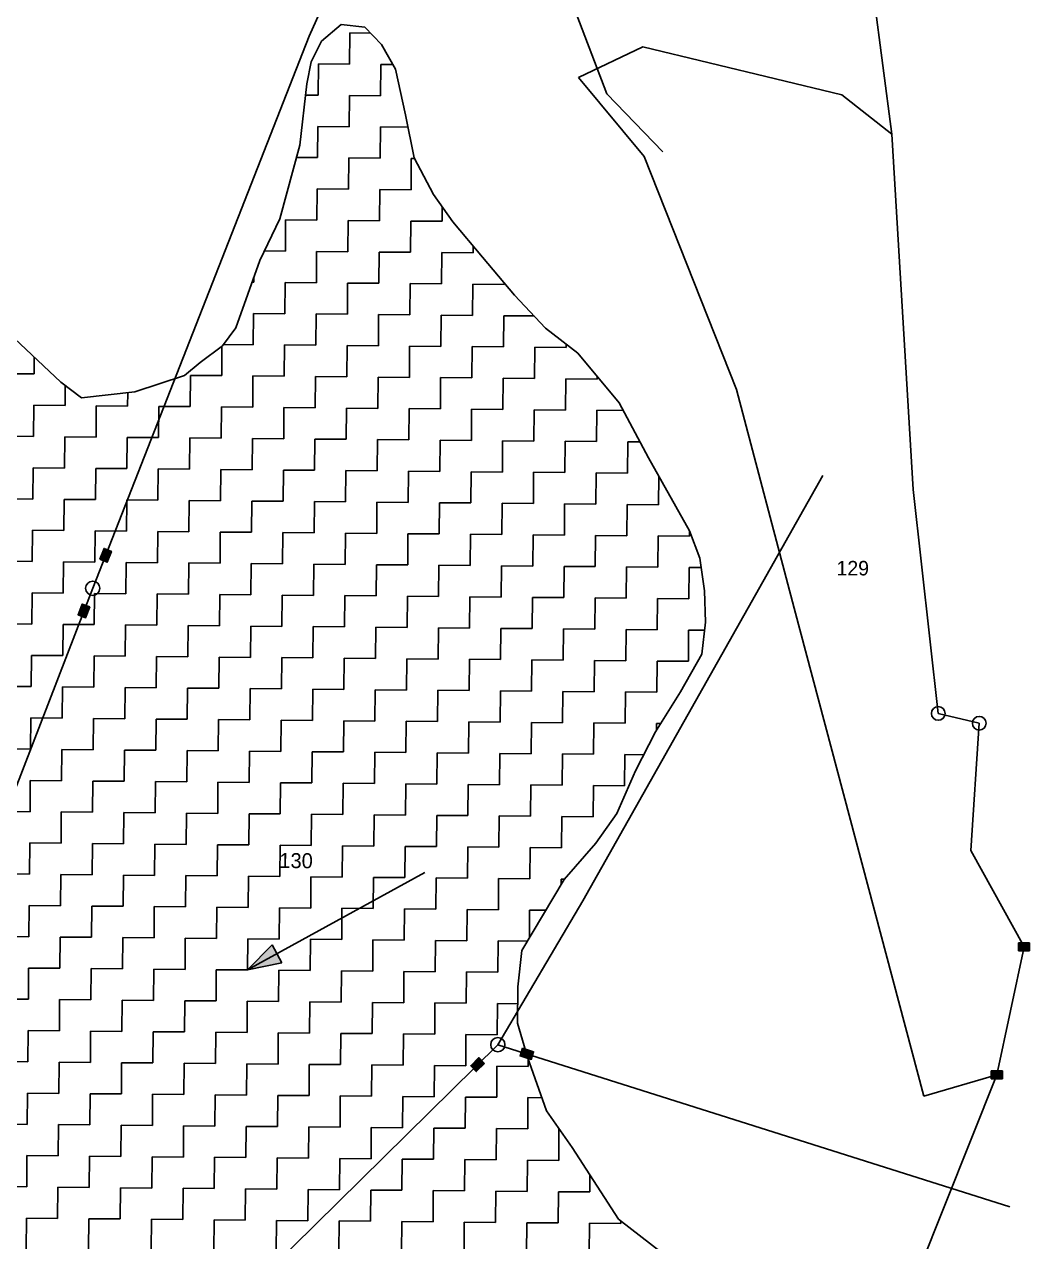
# Model space of a CAD drawing. Header units: metres. Extents: x 286188 to 288650, y 2015524 to 2018848.
# Drawn here: x 288338.2 to 288649.8, y 2017358.1 to 2017735.5 of the extents above; entities that cross this region are included whole.
import ezdxf
from ezdxf.enums import TextEntityAlignment as Align

# ---------------------------------------------------------------- set-up
doc = ezdxf.new("R2010")
doc.units = ezdxf.units.M
doc.header["$MEASUREMENT"] = 0
for name, color, linetype in [('POLY_HATCH', 12, 'Continuous'), ('POLY_PARCEL', 6, 'Continuous'), ('TEXT_PARCEL', 7, 'Continuous'), ('V_BOUND_LINE', 7, 'Continuous')]:
    doc.layers.add(name, color=color, linetype=linetype)
doc.styles.add('TEXT_MAP', font='', dxfattribs={"height": 1.8})
doc.styles.get('TEXT_MAP').set_extended_font_data('Kruti Dev 050')

msp = doc.modelspace()

# ---------------------------------------------------------------- hatches: boundary and pattern name
for points in [[(288365.23, 2017572.1), (288362.91, 2017573.01), (288361.59, 2017569.66), (288363.91, 2017568.75)], [(288354.88, 2017552.43), (288357.2, 2017551.53), (288358.5, 2017554.89), (288356.18, 2017555.78)], [(288649.81, 2017448.26), (288649.81, 2017450.67), (288646.32, 2017450.67), (288646.32, 2017448.26)], [(288495.31, 2017414.55), (288496.06, 2017416.93), (288492.63, 2017418.01), (288491.88, 2017415.64)], [(288476.56, 2017412.59), (288478.31, 2017410.82), (288480.87, 2017413.35), (288479.12, 2017415.12)], [(288641.35, 2017408.6), (288641.35, 2017411.01), (288637.87, 2017411.01), (288637.87, 2017408.6)]]:
    msp.add_hatch(color=256).paths.add_polyline_path(points)
h = msp.add_hatch(color=256)
h.paths.add_polyline_path([(288416.53, 2017447.31), (288415, 2017450.1), (288407.41, 2017442.3)])
h.paths.add_polyline_path([(288407.41, 2017442.3), (288418.07, 2017444.52), (288416.53, 2017447.31)])

# ---------------------------------------------------------------- linework, layer by layer
for p, q in [((288646.32, 2017450.67), (288649.81, 2017450.67)), ((288646.32, 2017448.26), (288646.32, 2017450.67)), ((288649.81, 2017448.26), (288646.32, 2017448.26)), ((288649.81, 2017450.67), (288649.81, 2017448.26)), ((288637.87, 2017411.01), (288641.35, 2017411.01)), ((288637.87, 2017408.6), (288637.87, 2017411.01)), ((288641.35, 2017411.01), (288641.35, 2017408.6)), ((288641.35, 2017408.6), (288637.87, 2017408.6))]:
    msp.add_line(p, q)
for points in [[(288361.59, 2017569.66), (288362.91, 2017573.01), (288365.23, 2017572.1), (288363.91, 2017568.75)], [(288358.5, 2017554.89), (288357.2, 2017551.53), (288354.88, 2017552.43), (288356.18, 2017555.78)], [(288492.63, 2017418.01), (288496.06, 2017416.93), (288495.31, 2017414.55), (288491.88, 2017415.64)], [(288480.87, 2017413.35), (288478.31, 2017410.82), (288476.56, 2017412.59), (288479.12, 2017415.12)]]:
    msp.add_lwpolyline(points, close=True)
for points in [[(288407.41, 2017442.3), (288462.37, 2017472.52)], [(288407.41, 2017442.3), (288415, 2017450.1)], [(288415, 2017450.1), (288418.07, 2017444.52)], [(288407.41, 2017442.3), (288418.07, 2017444.52)]]:
    msp.add_lwpolyline(points)
for centre, radius in [((288359.41, 2017560.67), 2.2), ((288621.5, 2017521.85), 2.13), ((288634.19, 2017518.79), 2.13), ((288484.97, 2017419.14), 2.2)]:
    msp.add_circle(centre, radius)
at = {"layer": 'POLY_HATCH'}
for p, q in [((288430.36, 2017730.3), (288436.46, 2017735.48)), ((288436.46, 2017735.48), (288443.72, 2017734.61)), ((288443.72, 2017734.61), (288448.91, 2017729.32)), ((288427.08, 2017723.88), (288430.36, 2017730.3)), ((288448.91, 2017729.32), (288453.28, 2017721.62)), ((288425.81, 2017717.03), (288427.08, 2017723.88)), ((288453.28, 2017721.62), (288456.38, 2017707.48)), ((288423.62, 2017698.1), (288425.81, 2017717.03)), ((288456.38, 2017707.48), (288459.09, 2017694.15)), ((288417.36, 2017675.17), (288423.62, 2017698.1)), ((288459.09, 2017694.15), (288465.04, 2017682.8)), ((288465.04, 2017682.8), (288471.01, 2017674.28)), ((288411.19, 2017662.32), (288417.36, 2017675.17)), ((288471.01, 2017674.28), (288480.19, 2017663.31)), ((288403.74, 2017641.42), (288411.19, 2017662.32)), ((288480.19, 2017663.31), (288490.17, 2017651.53)), ((288490.17, 2017651.53), (288499.77, 2017641.36)), ((288399.65, 2017635.81), (288403.74, 2017641.42)), ((288499.77, 2017641.36), (288509.78, 2017633.61)), ((288335.14, 2017638.15), (288349.52, 2017624.57)), ((288392.75, 2017630.63), (288399.65, 2017635.81)), ((288509.78, 2017633.61), (288522.55, 2017618.17)), ((288387.87, 2017626.64), (288392.75, 2017630.63)), ((288372.49, 2017621.54), (288387.87, 2017626.64)), ((288349.52, 2017624.57), (288355.93, 2017619.67)), ((288355.93, 2017619.67), (288372.49, 2017621.54)), ((288522.55, 2017618.17), (288531.68, 2017601.15)), ((288531.68, 2017601.15), (288544.39, 2017578.45)), ((288544.39, 2017578.45), (288547.54, 2017569.96)), ((288547.54, 2017569.96), (288549.06, 2017559.86)), ((288549.06, 2017559.86), (288549.38, 2017550.18)), ((288549.38, 2017550.18), (288548.16, 2017540.18)), ((288548.16, 2017540.18), (288541.6, 2017528.54)), ((288541.6, 2017528.54), (288533.82, 2017516.11)), ((288533.82, 2017516.11), (288527.66, 2017504.07)), ((288527.66, 2017504.07), (288521.89, 2017490.82)), ((288521.89, 2017490.82), (288515.35, 2017481.6)), ((288515.35, 2017481.6), (288505.57, 2017470.4)), ((288505.57, 2017470.4), (288492.46, 2017448.34)), ((288492.46, 2017448.34), (288491.15, 2017437.06)), ((288491.15, 2017437.06), (288491.04, 2017425.77)), ((288491.04, 2017425.77), (288494.18, 2017415.26)), ((288494.18, 2017415.26), (288500.08, 2017398.67)), ((288500.08, 2017398.67), (288508.05, 2017387.31)), ((288508.05, 2017387.31), (288522.37, 2017365)), ((288522.37, 2017365), (288560.04, 2017336.03))]:
    msp.add_line(p, q, dxfattribs=at)
at = {"layer": 'POLY_HATCH', "linetype": 'Continuous'}
for p, q in [((288439.04, 2017723.18), (288439.12, 2017732.88)), ((288439.12, 2017732.88), (288445.48, 2017732.82)), ((288429.25, 2017713.58), (288429.34, 2017723.27)), ((288429.34, 2017723.27), (288439.04, 2017723.18)), ((288448.64, 2017713.4), (288448.73, 2017723.1)), ((288448.73, 2017723.1), (288452.47, 2017723.06)), ((288425.41, 2017713.61), (288429.25, 2017713.58)), ((288438.86, 2017703.79), (288438.95, 2017713.49)), ((288438.95, 2017713.49), (288448.64, 2017713.4)), ((288429.08, 2017694.19), (288429.17, 2017703.88)), ((288429.17, 2017703.88), (288438.86, 2017703.79)), ((288448.47, 2017694.01), (288448.56, 2017703.71)), ((288448.56, 2017703.71), (288457.16, 2017703.63)), ((288422.57, 2017694.25), (288429.08, 2017694.19)), ((288438.69, 2017684.4), (288438.77, 2017694.1)), ((288438.77, 2017694.1), (288448.47, 2017694.01)), ((288458.08, 2017684.23), (288458.16, 2017693.92)), ((288458.16, 2017693.92), (288459.21, 2017693.91)), ((288428.9, 2017674.8), (288428.99, 2017684.49)), ((288428.99, 2017684.49), (288438.69, 2017684.4)), ((288448.29, 2017674.62), (288448.38, 2017684.32)), ((288448.38, 2017684.32), (288458.08, 2017684.23)), ((288467.68, 2017674.45), (288467.72, 2017678.97)), ((288419.12, 2017665.19), (288419.21, 2017674.88)), ((288419.21, 2017674.88), (288428.9, 2017674.8)), ((288438.51, 2017665.01), (288438.6, 2017674.71)), ((288438.6, 2017674.71), (288448.29, 2017674.62)), ((288457.9, 2017664.84), (288457.99, 2017674.53)), ((288457.99, 2017674.53), (288467.68, 2017674.45)), ((288412.59, 2017665.25), (288419.12, 2017665.19)), ((288428.73, 2017655.41), (288428.82, 2017665.1)), ((288428.82, 2017665.1), (288438.51, 2017665.01)), ((288448.12, 2017655.23), (288448.21, 2017664.93)), ((288448.21, 2017664.93), (288457.9, 2017664.84)), ((288467.51, 2017655.06), (288467.6, 2017664.75)), ((288467.6, 2017664.75), (288477.29, 2017664.66)), ((288477.29, 2017664.66), (288477.31, 2017666.76)), ((288409.34, 2017655.58), (288409.35, 2017657.17)), ((288408.79, 2017655.59), (288409.34, 2017655.58)), ((288418.95, 2017645.8), (288419.03, 2017655.49)), ((288419.03, 2017655.49), (288428.73, 2017655.41)), ((288438.34, 2017645.62), (288438.42, 2017655.32)), ((288438.42, 2017655.32), (288448.12, 2017655.23)), ((288457.73, 2017645.45), (288457.81, 2017655.14)), ((288457.81, 2017655.14), (288467.51, 2017655.06)), ((288477.12, 2017645.27), (288477.2, 2017654.97)), ((288477.2, 2017654.97), (288486.9, 2017654.88)), ((288486.9, 2017654.88), (288486.9, 2017655.39)), ((288409.16, 2017636.19), (288409.25, 2017645.89)), ((288409.25, 2017645.89), (288418.95, 2017645.8)), ((288428.55, 2017636.02), (288428.64, 2017645.71)), ((288428.64, 2017645.71), (288438.34, 2017645.62)), ((288447.94, 2017635.84), (288448.03, 2017645.54)), ((288448.03, 2017645.54), (288457.73, 2017645.45)), ((288467.33, 2017635.67), (288467.42, 2017645.36)), ((288467.42, 2017645.36), (288477.12, 2017645.27)), ((288486.72, 2017635.49), (288486.81, 2017645.19)), ((288486.81, 2017645.19), (288496.24, 2017645.1)), ((288399.38, 2017626.59), (288399.46, 2017635.67)), ((288399.99, 2017636.28), (288409.16, 2017636.19)), ((288418.77, 2017626.41), (288418.86, 2017636.11)), ((288418.86, 2017636.11), (288428.55, 2017636.02)), ((288438.16, 2017626.24), (288438.25, 2017635.93)), ((288438.25, 2017635.93), (288447.94, 2017635.84)), ((288457.55, 2017626.06), (288457.64, 2017635.75)), ((288457.64, 2017635.75), (288467.33, 2017635.67)), ((288476.94, 2017625.88), (288477.03, 2017635.58)), ((288477.03, 2017635.58), (288486.72, 2017635.49)), ((288496.33, 2017625.71), (288496.42, 2017635.4)), ((288496.42, 2017635.4), (288506.11, 2017635.32)), ((288506.11, 2017635.32), (288506.12, 2017636.44)), ((288341.21, 2017627.11), (288341.26, 2017632.37)), ((288331.52, 2017627.2), (288341.21, 2017627.11)), ((288389.6, 2017616.98), (288389.69, 2017626.67)), ((288389.69, 2017626.67), (288399.38, 2017626.59)), ((288408.99, 2017616.8), (288409.08, 2017626.5)), ((288409.08, 2017626.5), (288418.77, 2017626.41)), ((288428.38, 2017616.63), (288428.47, 2017626.32)), ((288428.47, 2017626.32), (288438.16, 2017626.24)), ((288447.77, 2017616.45), (288447.86, 2017626.15)), ((288447.86, 2017626.15), (288457.55, 2017626.06)), ((288467.16, 2017616.28), (288467.25, 2017625.97)), ((288467.25, 2017625.97), (288476.94, 2017625.88)), ((288486.55, 2017616.1), (288486.64, 2017625.8)), ((288486.64, 2017625.8), (288496.33, 2017625.71)), ((288505.94, 2017615.93), (288506.02, 2017625.62)), ((288506.02, 2017625.62), (288515.72, 2017625.53)), ((288515.72, 2017625.53), (288515.73, 2017626.42)), ((288350.82, 2017617.33), (288350.88, 2017623.53)), ((288370.21, 2017617.15), (288370.25, 2017621.29)), ((288341.04, 2017607.72), (288341.12, 2017617.42)), ((288341.12, 2017617.42), (288350.82, 2017617.33)), ((288360.43, 2017607.55), (288360.51, 2017617.24)), ((288360.51, 2017617.24), (288370.21, 2017617.15)), ((288379.82, 2017607.37), (288379.9, 2017617.07)), ((288379.9, 2017617.07), (288389.6, 2017616.98)), ((288399.21, 2017607.2), (288399.29, 2017616.89)), ((288399.29, 2017616.89), (288408.99, 2017616.8)), ((288418.6, 2017607.02), (288418.68, 2017616.72)), ((288418.68, 2017616.72), (288428.38, 2017616.63)), ((288437.99, 2017606.85), (288438.07, 2017616.54)), ((288438.07, 2017616.54), (288447.77, 2017616.45)), ((288457.38, 2017606.67), (288457.46, 2017616.37)), ((288457.46, 2017616.37), (288467.16, 2017616.28)), ((288476.77, 2017606.5), (288476.85, 2017616.19)), ((288476.85, 2017616.19), (288486.55, 2017616.1)), ((288496.15, 2017606.32), (288496.24, 2017616.02)), ((288496.24, 2017616.02), (288505.94, 2017615.93)), ((288515.54, 2017606.15), (288515.63, 2017615.84)), ((288515.63, 2017615.84), (288523.84, 2017615.77)), ((288331.34, 2017607.81), (288341.04, 2017607.72)), ((288350.64, 2017597.94), (288350.73, 2017607.63)), ((288350.73, 2017607.63), (288360.43, 2017607.55)), ((288370.03, 2017597.76), (288370.12, 2017607.46)), ((288370.12, 2017607.46), (288379.82, 2017607.37)), ((288389.42, 2017597.59), (288389.51, 2017607.28)), ((288389.51, 2017607.28), (288399.21, 2017607.2)), ((288408.81, 2017597.41), (288408.9, 2017607.11)), ((288408.9, 2017607.11), (288418.6, 2017607.02)), ((288428.2, 2017597.24), (288428.29, 2017606.93)), ((288428.29, 2017606.93), (288437.99, 2017606.85)), ((288447.59, 2017597.06), (288447.68, 2017606.76)), ((288447.68, 2017606.76), (288457.38, 2017606.67)), ((288466.98, 2017596.89), (288467.07, 2017606.58)), ((288467.07, 2017606.58), (288476.77, 2017606.5)), ((288486.37, 2017596.71), (288486.46, 2017606.41)), ((288486.46, 2017606.41), (288496.15, 2017606.32)), ((288505.76, 2017596.54), (288505.85, 2017606.23)), ((288505.85, 2017606.23), (288515.54, 2017606.15)), ((288525.15, 2017596.36), (288525.24, 2017606.06)), ((288525.24, 2017606.06), (288529.07, 2017606.02)), ((288340.86, 2017588.33), (288340.95, 2017598.03)), ((288340.95, 2017598.03), (288350.64, 2017597.94)), ((288360.25, 2017588.16), (288360.34, 2017597.85)), ((288360.34, 2017597.85), (288370.03, 2017597.76)), ((288379.64, 2017587.98), (288379.73, 2017597.68)), ((288379.73, 2017597.68), (288389.42, 2017597.59)), ((288399.03, 2017587.81), (288399.12, 2017597.5)), ((288399.12, 2017597.5), (288408.81, 2017597.41)), ((288418.42, 2017587.63), (288418.51, 2017597.33)), ((288418.51, 2017597.33), (288428.2, 2017597.24)), ((288437.81, 2017587.46), (288437.9, 2017597.15)), ((288437.9, 2017597.15), (288447.59, 2017597.06)), ((288457.2, 2017587.28), (288457.29, 2017596.98)), ((288457.29, 2017596.98), (288466.98, 2017596.89)), ((288476.59, 2017587.11), (288476.68, 2017596.8)), ((288476.68, 2017596.8), (288486.37, 2017596.71)), ((288495.98, 2017586.93), (288496.07, 2017596.63)), ((288496.07, 2017596.63), (288505.76, 2017596.54)), ((288515.37, 2017586.76), (288515.46, 2017596.45)), ((288515.46, 2017596.45), (288525.15, 2017596.36)), ((288534.76, 2017586.58), (288534.84, 2017595.51)), ((288331.17, 2017588.42), (288340.86, 2017588.33)), ((288350.47, 2017578.55), (288350.56, 2017588.24)), ((288350.56, 2017588.24), (288360.25, 2017588.16)), ((288369.86, 2017578.37), (288369.95, 2017588.07)), ((288369.95, 2017588.07), (288379.64, 2017587.98)), ((288389.25, 2017578.2), (288389.34, 2017587.89)), ((288389.34, 2017587.89), (288399.03, 2017587.81)), ((288408.64, 2017578.02), (288408.73, 2017587.72)), ((288408.73, 2017587.72), (288418.42, 2017587.63)), ((288428.03, 2017577.85), (288428.12, 2017587.54)), ((288428.12, 2017587.54), (288437.81, 2017587.46)), ((288447.42, 2017577.67), (288447.51, 2017587.37)), ((288447.51, 2017587.37), (288457.2, 2017587.28)), ((288466.81, 2017577.5), (288466.9, 2017587.19)), ((288466.9, 2017587.19), (288476.59, 2017587.11)), ((288486.2, 2017577.32), (288486.28, 2017587.02)), ((288486.28, 2017587.02), (288495.98, 2017586.93)), ((288505.59, 2017577.15), (288505.67, 2017586.84)), ((288505.67, 2017586.84), (288515.37, 2017586.76)), ((288524.98, 2017576.97), (288525.06, 2017586.67)), ((288525.06, 2017586.67), (288534.76, 2017586.58)), ((288340.69, 2017568.94), (288340.77, 2017578.64)), ((288340.77, 2017578.64), (288350.47, 2017578.55)), ((288360.08, 2017568.77), (288360.16, 2017578.46)), ((288360.16, 2017578.46), (288369.86, 2017578.37)), ((288379.47, 2017568.59), (288379.55, 2017578.29)), ((288379.55, 2017578.29), (288389.25, 2017578.2)), ((288398.86, 2017568.42), (288398.94, 2017578.11)), ((288398.94, 2017578.11), (288408.64, 2017578.02)), ((288418.25, 2017568.24), (288418.33, 2017577.94)), ((288418.33, 2017577.94), (288428.03, 2017577.85)), ((288437.64, 2017568.07), (288437.72, 2017577.76)), ((288437.72, 2017577.76), (288447.42, 2017577.67)), ((288457.03, 2017567.89), (288457.11, 2017577.59)), ((288457.11, 2017577.59), (288466.81, 2017577.5)), ((288476.41, 2017567.72), (288476.5, 2017577.41)), ((288476.5, 2017577.41), (288486.2, 2017577.32)), ((288495.8, 2017567.54), (288495.89, 2017577.24)), ((288495.89, 2017577.24), (288505.59, 2017577.15)), ((288515.19, 2017567.37), (288515.28, 2017577.06)), ((288515.28, 2017577.06), (288524.98, 2017576.97)), ((288534.58, 2017567.19), (288534.67, 2017576.89)), ((288534.67, 2017576.89), (288544.37, 2017576.8)), ((288544.37, 2017576.8), (288544.38, 2017578.46)), ((288330.99, 2017569.03), (288340.69, 2017568.94)), ((288350.29, 2017559.16), (288350.38, 2017568.85)), ((288350.38, 2017568.85), (288360.08, 2017568.77)), ((288369.68, 2017558.98), (288369.77, 2017568.68)), ((288369.77, 2017568.68), (288379.47, 2017568.59)), ((288389.07, 2017558.81), (288389.16, 2017568.5)), ((288389.16, 2017568.5), (288398.86, 2017568.42)), ((288408.46, 2017558.63), (288408.55, 2017568.33)), ((288408.55, 2017568.33), (288418.25, 2017568.24)), ((288427.85, 2017558.46), (288427.94, 2017568.15)), ((288427.94, 2017568.15), (288437.64, 2017568.07)), ((288447.24, 2017558.28), (288447.33, 2017567.98)), ((288447.33, 2017567.98), (288457.03, 2017567.89)), ((288466.63, 2017558.11), (288466.72, 2017567.8)), ((288466.72, 2017567.8), (288476.41, 2017567.72)), ((288486.02, 2017557.93), (288486.11, 2017567.63)), ((288486.11, 2017567.63), (288495.8, 2017567.54)), ((288505.41, 2017557.76), (288505.5, 2017567.45)), ((288505.5, 2017567.45), (288515.19, 2017567.37)), ((288524.8, 2017557.58), (288524.89, 2017567.28)), ((288524.89, 2017567.28), (288534.58, 2017567.19)), ((288544.19, 2017557.41), (288544.28, 2017567.1)), ((288544.28, 2017567.1), (288547.97, 2017567.07)), ((288340.51, 2017549.55), (288340.6, 2017559.25)), ((288340.6, 2017559.25), (288350.29, 2017559.16)), ((288359.9, 2017549.38), (288359.99, 2017559.07)), ((288359.99, 2017559.07), (288369.68, 2017558.98)), ((288379.29, 2017549.2), (288379.38, 2017558.9)), ((288379.38, 2017558.9), (288389.07, 2017558.81)), ((288398.68, 2017549.03), (288398.77, 2017558.72)), ((288398.77, 2017558.72), (288408.46, 2017558.63)), ((288418.07, 2017548.85), (288418.16, 2017558.55)), ((288418.16, 2017558.55), (288427.85, 2017558.46)), ((288437.46, 2017548.68), (288437.55, 2017558.37)), ((288437.55, 2017558.37), (288447.24, 2017558.28)), ((288456.85, 2017548.5), (288456.94, 2017558.2)), ((288456.94, 2017558.2), (288466.63, 2017558.11)), ((288476.24, 2017548.33), (288476.33, 2017558.02)), ((288476.33, 2017558.02), (288486.02, 2017557.93)), ((288495.63, 2017548.15), (288495.72, 2017557.85)), ((288495.72, 2017557.85), (288505.41, 2017557.76)), ((288515.02, 2017547.98), (288515.11, 2017557.67)), ((288515.11, 2017557.67), (288524.8, 2017557.58)), ((288534.41, 2017547.8), (288534.5, 2017557.5)), ((288534.5, 2017557.5), (288544.19, 2017557.41)), ((288330.82, 2017549.64), (288340.51, 2017549.55)), ((288350.12, 2017539.77), (288350.21, 2017549.46)), ((288350.21, 2017549.46), (288359.9, 2017549.38)), ((288369.51, 2017539.59), (288369.6, 2017549.29)), ((288369.6, 2017549.29), (288379.29, 2017549.2)), ((288388.9, 2017539.42), (288388.99, 2017549.11)), ((288388.99, 2017549.11), (288398.68, 2017549.03)), ((288408.29, 2017539.24), (288408.38, 2017548.94)), ((288408.38, 2017548.94), (288418.07, 2017548.85)), ((288427.68, 2017539.07), (288427.77, 2017548.76)), ((288427.77, 2017548.76), (288437.46, 2017548.68)), ((288447.07, 2017538.89), (288447.16, 2017548.59)), ((288447.16, 2017548.59), (288456.85, 2017548.5)), ((288466.46, 2017538.72), (288466.54, 2017548.41)), ((288466.54, 2017548.41), (288476.24, 2017548.33)), ((288485.85, 2017538.54), (288485.93, 2017548.24)), ((288485.93, 2017548.24), (288495.63, 2017548.15)), ((288505.24, 2017538.37), (288505.32, 2017548.06)), ((288505.32, 2017548.06), (288515.02, 2017547.98)), ((288524.63, 2017538.19), (288524.71, 2017547.89)), ((288524.71, 2017547.89), (288534.41, 2017547.8)), ((288544.02, 2017538.02), (288544.1, 2017547.71)), ((288544.1, 2017547.71), (288549.07, 2017547.67)), ((288340.34, 2017530.16), (288340.42, 2017539.86)), ((288340.42, 2017539.86), (288350.12, 2017539.77)), ((288359.73, 2017529.99), (288359.81, 2017539.68)), ((288359.81, 2017539.68), (288369.51, 2017539.59)), ((288379.12, 2017529.81), (288379.2, 2017539.51)), ((288379.2, 2017539.51), (288388.9, 2017539.42)), ((288398.51, 2017529.64), (288398.59, 2017539.33)), ((288398.59, 2017539.33), (288408.29, 2017539.24)), ((288417.9, 2017529.46), (288417.98, 2017539.16)), ((288417.98, 2017539.16), (288427.68, 2017539.07)), ((288437.29, 2017529.29), (288437.37, 2017538.98)), ((288437.37, 2017538.98), (288447.07, 2017538.89)), ((288456.67, 2017529.11), (288456.76, 2017538.81)), ((288456.76, 2017538.81), (288466.46, 2017538.72)), ((288476.06, 2017528.94), (288476.15, 2017538.63)), ((288476.15, 2017538.63), (288485.85, 2017538.54)), ((288495.45, 2017528.76), (288495.54, 2017538.46)), ((288495.54, 2017538.46), (288505.24, 2017538.37)), ((288514.84, 2017528.59), (288514.93, 2017538.28)), ((288514.93, 2017538.28), (288524.63, 2017538.19)), ((288534.23, 2017528.41), (288534.32, 2017538.11)), ((288534.32, 2017538.11), (288544.02, 2017538.02)), ((288330.64, 2017530.25), (288340.34, 2017530.16)), ((288349.94, 2017520.38), (288350.03, 2017530.08)), ((288350.03, 2017530.08), (288359.73, 2017529.99)), ((288369.33, 2017520.21), (288369.42, 2017529.9)), ((288369.42, 2017529.9), (288379.12, 2017529.81)), ((288388.72, 2017520.03), (288388.81, 2017529.72)), ((288388.81, 2017529.72), (288398.51, 2017529.64)), ((288408.11, 2017519.85), (288408.2, 2017529.55)), ((288408.2, 2017529.55), (288417.9, 2017529.46)), ((288427.5, 2017519.68), (288427.59, 2017529.37)), ((288427.59, 2017529.37), (288437.29, 2017529.29)), ((288446.89, 2017519.5), (288446.98, 2017529.2)), ((288446.98, 2017529.2), (288456.67, 2017529.11)), ((288466.28, 2017519.33), (288466.37, 2017529.02)), ((288466.37, 2017529.02), (288476.06, 2017528.94)), ((288485.67, 2017519.15), (288485.76, 2017528.85)), ((288485.76, 2017528.85), (288495.45, 2017528.76)), ((288505.06, 2017518.98), (288505.15, 2017528.67)), ((288505.15, 2017528.67), (288514.84, 2017528.59)), ((288524.45, 2017518.8), (288524.54, 2017528.5)), ((288524.54, 2017528.5), (288534.23, 2017528.41)), ((288340.16, 2017510.77), (288340.25, 2017520.47)), ((288340.25, 2017520.47), (288349.94, 2017520.38)), ((288359.55, 2017510.6), (288359.64, 2017520.29)), ((288359.64, 2017520.29), (288369.33, 2017520.21)), ((288378.94, 2017510.42), (288379.03, 2017520.12)), ((288379.03, 2017520.12), (288388.72, 2017520.03)), ((288398.33, 2017510.25), (288398.42, 2017519.94)), ((288398.42, 2017519.94), (288408.11, 2017519.85)), ((288417.72, 2017510.07), (288417.81, 2017519.77)), ((288417.81, 2017519.77), (288427.5, 2017519.68)), ((288437.11, 2017509.9), (288437.2, 2017519.59)), ((288437.2, 2017519.59), (288446.89, 2017519.5)), ((288456.5, 2017509.72), (288456.59, 2017519.42)), ((288456.59, 2017519.42), (288466.28, 2017519.33)), ((288475.89, 2017509.55), (288475.98, 2017519.24)), ((288475.98, 2017519.24), (288485.67, 2017519.15)), ((288495.28, 2017509.37), (288495.37, 2017519.07)), ((288495.37, 2017519.07), (288505.06, 2017518.98)), ((288514.67, 2017509.2), (288514.76, 2017518.89)), ((288514.76, 2017518.89), (288524.45, 2017518.8)), ((288534.13, 2017516.6), (288534.15, 2017518.72)), ((288534.15, 2017518.72), (288535.44, 2017518.7)), ((288330.47, 2017510.86), (288340.16, 2017510.77)), ((288349.77, 2017500.99), (288349.86, 2017510.69)), ((288349.86, 2017510.69), (288359.55, 2017510.6)), ((288369.16, 2017500.82), (288369.25, 2017510.51)), ((288369.25, 2017510.51), (288378.94, 2017510.42)), ((288388.55, 2017500.64), (288388.64, 2017510.34)), ((288388.64, 2017510.34), (288398.33, 2017510.25)), ((288407.94, 2017500.47), (288408.03, 2017510.16)), ((288408.03, 2017510.16), (288417.72, 2017510.07)), ((288427.33, 2017500.29), (288427.42, 2017509.98)), ((288427.42, 2017509.98), (288437.11, 2017509.9)), ((288446.72, 2017500.11), (288446.8, 2017509.81)), ((288446.8, 2017509.81), (288456.5, 2017509.72)), ((288466.11, 2017499.94), (288466.19, 2017509.63)), ((288466.19, 2017509.63), (288475.89, 2017509.55)), ((288485.5, 2017499.76), (288485.58, 2017509.46)), ((288485.58, 2017509.46), (288495.28, 2017509.37)), ((288504.89, 2017499.59), (288504.97, 2017509.28)), ((288504.97, 2017509.28), (288514.67, 2017509.2)), ((288524.28, 2017499.41), (288524.36, 2017509.11)), ((288524.36, 2017509.11), (288530.21, 2017509.06)), ((288339.99, 2017491.38), (288340.07, 2017501.08)), ((288340.07, 2017501.08), (288349.77, 2017500.99)), ((288359.38, 2017491.21), (288359.46, 2017500.9)), ((288359.46, 2017500.9), (288369.16, 2017500.82)), ((288378.77, 2017491.03), (288378.85, 2017500.73)), ((288378.85, 2017500.73), (288388.55, 2017500.64)), ((288398.16, 2017490.86), (288398.24, 2017500.55)), ((288398.24, 2017500.55), (288407.94, 2017500.47)), ((288417.55, 2017490.68), (288417.63, 2017500.38)), ((288417.63, 2017500.38), (288427.33, 2017500.29)), ((288436.93, 2017490.51), (288437.02, 2017500.2)), ((288437.02, 2017500.2), (288446.72, 2017500.11)), ((288456.32, 2017490.33), (288456.41, 2017500.03)), ((288456.41, 2017500.03), (288466.11, 2017499.94)), ((288475.71, 2017490.16), (288475.8, 2017499.85)), ((288475.8, 2017499.85), (288485.5, 2017499.76)), ((288495.1, 2017489.98), (288495.19, 2017499.68)), ((288495.19, 2017499.68), (288504.89, 2017499.59)), ((288514.49, 2017489.81), (288514.58, 2017499.5)), ((288514.58, 2017499.5), (288524.28, 2017499.41)), ((288330.29, 2017491.47), (288339.99, 2017491.38)), ((288349.59, 2017481.6), (288349.68, 2017491.3)), ((288349.68, 2017491.3), (288359.38, 2017491.21)), ((288368.98, 2017481.43), (288369.07, 2017491.12)), ((288369.07, 2017491.12), (288378.77, 2017491.03)), ((288388.37, 2017481.25), (288388.46, 2017490.95)), ((288388.46, 2017490.95), (288398.16, 2017490.86)), ((288407.76, 2017481.08), (288407.85, 2017490.77)), ((288407.85, 2017490.77), (288417.55, 2017490.68)), ((288427.15, 2017480.9), (288427.24, 2017490.6)), ((288427.24, 2017490.6), (288436.93, 2017490.51)), ((288446.54, 2017480.73), (288446.63, 2017490.42)), ((288446.63, 2017490.42), (288456.32, 2017490.33)), ((288465.93, 2017480.55), (288466.02, 2017490.24)), ((288466.02, 2017490.24), (288475.71, 2017490.16)), ((288485.32, 2017480.37), (288485.41, 2017490.07)), ((288485.41, 2017490.07), (288495.1, 2017489.98)), ((288504.71, 2017480.2), (288504.8, 2017489.89)), ((288504.8, 2017489.89), (288514.49, 2017489.81)), ((288339.81, 2017471.99), (288339.9, 2017481.69)), ((288339.9, 2017481.69), (288349.59, 2017481.6)), ((288359.2, 2017471.82), (288359.29, 2017481.51)), ((288359.29, 2017481.51), (288368.98, 2017481.43)), ((288378.59, 2017471.64), (288378.68, 2017481.34)), ((288378.68, 2017481.34), (288388.37, 2017481.25)), ((288397.98, 2017471.47), (288398.07, 2017481.16)), ((288398.07, 2017481.16), (288407.76, 2017481.08)), ((288417.37, 2017471.29), (288417.46, 2017480.99)), ((288417.46, 2017480.99), (288427.15, 2017480.9)), ((288436.76, 2017471.12), (288436.85, 2017480.81)), ((288436.85, 2017480.81), (288446.54, 2017480.73)), ((288456.15, 2017470.94), (288456.24, 2017480.64)), ((288456.24, 2017480.64), (288465.93, 2017480.55)), ((288475.54, 2017470.77), (288475.63, 2017480.46)), ((288475.63, 2017480.46), (288485.32, 2017480.37)), ((288494.93, 2017470.59), (288495.02, 2017480.29)), ((288495.02, 2017480.29), (288504.71, 2017480.2)), ((288330.12, 2017472.08), (288339.81, 2017471.99)), ((288349.42, 2017462.21), (288349.51, 2017471.91)), ((288349.51, 2017471.91), (288359.2, 2017471.82)), ((288368.81, 2017462.04), (288368.9, 2017471.73)), ((288368.9, 2017471.73), (288378.59, 2017471.64)), ((288388.2, 2017461.86), (288388.29, 2017471.56)), ((288388.29, 2017471.56), (288397.98, 2017471.47)), ((288407.59, 2017461.69), (288407.68, 2017471.38)), ((288407.68, 2017471.38), (288417.37, 2017471.29)), ((288426.98, 2017461.51), (288427.06, 2017471.21)), ((288427.06, 2017471.21), (288436.76, 2017471.12)), ((288446.37, 2017461.34), (288446.45, 2017471.03)), ((288446.45, 2017471.03), (288456.15, 2017470.94)), ((288465.76, 2017461.16), (288465.84, 2017470.86)), ((288465.84, 2017470.86), (288475.54, 2017470.77)), ((288485.15, 2017460.99), (288485.23, 2017470.68)), ((288485.23, 2017470.68), (288494.93, 2017470.59)), ((288504.61, 2017468.78), (288504.62, 2017470.5)), ((288504.62, 2017470.5), (288505.65, 2017470.5)), ((288339.64, 2017452.6), (288339.72, 2017462.3)), ((288339.72, 2017462.3), (288349.42, 2017462.21)), ((288359.03, 2017452.43), (288359.11, 2017462.12)), ((288359.11, 2017462.12), (288368.81, 2017462.04)), ((288378.42, 2017452.25), (288378.5, 2017461.95)), ((288378.5, 2017461.95), (288388.2, 2017461.86)), ((288397.81, 2017452.08), (288397.89, 2017461.77)), ((288397.89, 2017461.77), (288407.59, 2017461.69)), ((288417.19, 2017451.9), (288417.28, 2017461.6)), ((288417.28, 2017461.6), (288426.98, 2017461.51)), ((288436.58, 2017451.73), (288436.67, 2017461.42)), ((288436.67, 2017461.42), (288446.37, 2017461.34)), ((288455.97, 2017451.55), (288456.06, 2017461.25)), ((288456.06, 2017461.25), (288465.76, 2017461.16)), ((288475.36, 2017451.38), (288475.45, 2017461.07)), ((288475.45, 2017461.07), (288485.15, 2017460.99)), ((288494.76, 2017452.22), (288494.84, 2017460.9)), ((288494.84, 2017460.9), (288499.9, 2017460.85)), ((288329.94, 2017452.69), (288339.64, 2017452.6)), ((288349.24, 2017442.82), (288349.33, 2017452.52)), ((288349.33, 2017452.52), (288359.03, 2017452.43)), ((288368.63, 2017442.65), (288368.72, 2017452.34)), ((288368.72, 2017452.34), (288378.42, 2017452.25)), ((288388.02, 2017442.47), (288388.11, 2017452.17)), ((288388.11, 2017452.17), (288397.81, 2017452.08)), ((288407.41, 2017442.3), (288407.5, 2017451.99)), ((288407.5, 2017451.99), (288417.19, 2017451.9)), ((288426.8, 2017442.12), (288426.89, 2017451.82)), ((288426.89, 2017451.82), (288436.58, 2017451.73)), ((288446.19, 2017441.95), (288446.28, 2017451.64)), ((288446.28, 2017451.64), (288455.97, 2017451.55)), ((288465.58, 2017441.77), (288465.67, 2017451.47)), ((288465.67, 2017451.47), (288475.36, 2017451.38)), ((288484.97, 2017441.6), (288485.06, 2017451.29)), ((288485.06, 2017451.29), (288494.16, 2017451.21)), ((288339.46, 2017433.21), (288339.55, 2017442.91)), ((288339.55, 2017442.91), (288349.24, 2017442.82)), ((288358.85, 2017433.04), (288358.94, 2017442.73)), ((288358.94, 2017442.73), (288368.63, 2017442.65)), ((288378.24, 2017432.86), (288378.33, 2017442.56)), ((288378.33, 2017442.56), (288388.02, 2017442.47)), ((288397.63, 2017432.69), (288397.72, 2017442.38)), ((288397.72, 2017442.38), (288407.41, 2017442.3)), ((288417.02, 2017432.51), (288417.11, 2017442.21)), ((288417.11, 2017442.21), (288426.8, 2017442.12)), ((288436.41, 2017432.34), (288436.5, 2017442.03)), ((288436.5, 2017442.03), (288446.19, 2017441.95)), ((288455.8, 2017432.16), (288455.89, 2017441.86)), ((288455.89, 2017441.86), (288465.58, 2017441.77)), ((288475.19, 2017431.99), (288475.28, 2017441.68)), ((288475.28, 2017441.68), (288484.97, 2017441.6)), ((288329.77, 2017433.3), (288339.46, 2017433.21)), ((288349.07, 2017423.43), (288349.16, 2017433.13)), ((288349.16, 2017433.13), (288358.85, 2017433.04)), ((288368.46, 2017423.26), (288368.55, 2017432.95)), ((288368.55, 2017432.95), (288378.24, 2017432.86)), ((288387.85, 2017423.08), (288387.94, 2017432.78)), ((288387.94, 2017432.78), (288397.63, 2017432.69)), ((288407.24, 2017422.91), (288407.32, 2017432.6)), ((288407.32, 2017432.6), (288417.02, 2017432.51)), ((288426.63, 2017422.73), (288426.71, 2017432.43)), ((288426.71, 2017432.43), (288436.41, 2017432.34)), ((288446.02, 2017422.56), (288446.1, 2017432.25)), ((288446.1, 2017432.25), (288455.8, 2017432.16)), ((288465.41, 2017422.38), (288465.49, 2017432.08)), ((288465.49, 2017432.08), (288475.19, 2017431.99)), ((288484.8, 2017422.21), (288484.88, 2017431.9)), ((288484.88, 2017431.9), (288491.1, 2017431.84)), ((288339.29, 2017413.82), (288339.37, 2017423.52)), ((288339.37, 2017423.52), (288349.07, 2017423.43)), ((288358.68, 2017413.65), (288358.76, 2017423.34)), ((288358.76, 2017423.34), (288368.46, 2017423.26)), ((288378.07, 2017413.47), (288378.15, 2017423.17)), ((288378.15, 2017423.17), (288387.85, 2017423.08)), ((288397.45, 2017413.3), (288397.54, 2017422.99)), ((288397.54, 2017422.99), (288407.24, 2017422.91)), ((288416.84, 2017413.12), (288416.93, 2017422.82)), ((288416.93, 2017422.82), (288426.63, 2017422.73)), ((288436.23, 2017412.95), (288436.32, 2017422.64)), ((288436.32, 2017422.64), (288446.02, 2017422.56)), ((288455.62, 2017412.77), (288455.71, 2017422.47)), ((288455.71, 2017422.47), (288465.41, 2017422.38)), ((288475.01, 2017412.6), (288475.1, 2017422.29)), ((288475.1, 2017422.29), (288484.8, 2017422.21)), ((288494.4, 2017412.42), (288494.42, 2017414.57)), ((288329.59, 2017413.91), (288339.29, 2017413.82)), ((288348.89, 2017404.04), (288348.98, 2017413.74)), ((288348.98, 2017413.74), (288358.68, 2017413.65)), ((288368.28, 2017403.87), (288368.37, 2017413.56)), ((288368.37, 2017413.56), (288378.07, 2017413.47)), ((288387.67, 2017403.69), (288387.76, 2017413.39)), ((288387.76, 2017413.39), (288397.45, 2017413.3)), ((288407.06, 2017403.52), (288407.15, 2017413.21)), ((288407.15, 2017413.21), (288416.84, 2017413.12)), ((288426.45, 2017403.34), (288426.54, 2017413.04)), ((288426.54, 2017413.04), (288436.23, 2017412.95)), ((288445.84, 2017403.17), (288445.93, 2017412.86)), ((288445.93, 2017412.86), (288455.62, 2017412.77)), ((288465.23, 2017402.99), (288465.32, 2017412.69)), ((288465.32, 2017412.69), (288475.01, 2017412.6)), ((288484.62, 2017402.82), (288484.71, 2017412.51)), ((288484.71, 2017412.51), (288494.4, 2017412.42)), ((288339.11, 2017394.43), (288339.2, 2017404.13)), ((288339.2, 2017404.13), (288348.89, 2017404.04)), ((288358.5, 2017394.26), (288358.59, 2017403.95)), ((288358.59, 2017403.95), (288368.28, 2017403.87)), ((288377.89, 2017394.08), (288377.98, 2017403.78)), ((288377.98, 2017403.78), (288387.67, 2017403.69)), ((288397.28, 2017393.91), (288397.37, 2017403.6)), ((288397.37, 2017403.6), (288407.06, 2017403.52)), ((288416.67, 2017393.73), (288416.76, 2017403.43)), ((288416.76, 2017403.43), (288426.45, 2017403.34)), ((288436.06, 2017393.56), (288436.15, 2017403.25)), ((288436.15, 2017403.25), (288445.84, 2017403.17)), ((288455.45, 2017393.38), (288455.54, 2017403.08)), ((288455.54, 2017403.08), (288465.23, 2017402.99)), ((288474.84, 2017393.21), (288474.93, 2017402.9)), ((288474.93, 2017402.9), (288484.62, 2017402.82)), ((288494.23, 2017393.03), (288494.32, 2017402.73)), ((288494.32, 2017402.73), (288498.65, 2017402.69)), ((288329.42, 2017394.52), (288339.11, 2017394.43)), ((288348.72, 2017384.65), (288348.81, 2017394.35)), ((288348.81, 2017394.35), (288358.5, 2017394.26)), ((288368.11, 2017384.48), (288368.2, 2017394.17)), ((288368.2, 2017394.17), (288377.89, 2017394.08)), ((288387.5, 2017384.3), (288387.58, 2017394)), ((288387.58, 2017394), (288397.28, 2017393.91)), ((288406.89, 2017384.13), (288406.97, 2017393.82)), ((288406.97, 2017393.82), (288416.67, 2017393.73)), ((288426.28, 2017383.95), (288426.36, 2017393.65)), ((288426.36, 2017393.65), (288436.06, 2017393.56)), ((288445.67, 2017383.78), (288445.75, 2017393.47)), ((288445.75, 2017393.47), (288455.45, 2017393.38)), ((288465.06, 2017383.6), (288465.14, 2017393.3)), ((288465.14, 2017393.3), (288474.84, 2017393.21)), ((288484.45, 2017383.43), (288484.53, 2017393.12)), ((288484.53, 2017393.12), (288494.23, 2017393.03)), ((288503.84, 2017383.25), (288503.92, 2017392.95)), ((288503.92, 2017392.95), (288504.09, 2017392.94)), ((288338.94, 2017375.05), (288339.02, 2017384.74)), ((288339.02, 2017384.74), (288348.72, 2017384.65)), ((288358.33, 2017374.87), (288358.41, 2017384.56)), ((288358.41, 2017384.56), (288368.11, 2017384.48)), ((288377.71, 2017374.69), (288377.8, 2017384.39)), ((288377.8, 2017384.39), (288387.5, 2017384.3)), ((288397.1, 2017374.52), (288397.19, 2017384.21)), ((288397.19, 2017384.21), (288406.89, 2017384.13)), ((288416.49, 2017374.34), (288416.58, 2017384.04)), ((288416.58, 2017384.04), (288426.28, 2017383.95)), ((288435.88, 2017374.17), (288435.97, 2017383.86)), ((288435.97, 2017383.86), (288445.67, 2017383.78)), ((288455.27, 2017373.99), (288455.36, 2017383.69)), ((288455.36, 2017383.69), (288465.06, 2017383.6)), ((288474.66, 2017373.82), (288474.75, 2017383.51)), ((288474.75, 2017383.51), (288484.45, 2017383.43)), ((288494.05, 2017373.64), (288494.14, 2017383.34)), ((288494.14, 2017383.34), (288503.84, 2017383.25)), ((288513.44, 2017373.47), (288513.49, 2017378.83)), ((288329.24, 2017375.13), (288338.94, 2017375.05)), ((288348.54, 2017365.26), (288348.63, 2017374.96)), ((288348.63, 2017374.96), (288358.33, 2017374.87)), ((288367.93, 2017365.09), (288368.02, 2017374.78)), ((288368.02, 2017374.78), (288377.71, 2017374.69)), ((288387.32, 2017364.91), (288387.41, 2017374.61)), ((288387.41, 2017374.61), (288397.1, 2017374.52)), ((288406.71, 2017364.74), (288406.8, 2017374.43)), ((288406.8, 2017374.43), (288416.49, 2017374.34)), ((288426.1, 2017364.56), (288426.19, 2017374.26)), ((288426.19, 2017374.26), (288435.88, 2017374.17)), ((288445.49, 2017364.39), (288445.58, 2017374.08)), ((288445.58, 2017374.08), (288455.27, 2017373.99)), ((288464.88, 2017364.21), (288464.97, 2017373.91)), ((288464.97, 2017373.91), (288474.66, 2017373.82)), ((288484.27, 2017364.04), (288484.36, 2017373.73)), ((288484.36, 2017373.73), (288494.05, 2017373.64)), ((288503.66, 2017363.86), (288503.75, 2017373.56)), ((288503.75, 2017373.56), (288513.44, 2017373.47)), ((288338.76, 2017355.66), (288338.85, 2017365.35)), ((288338.85, 2017365.35), (288348.54, 2017365.26)), ((288358.15, 2017355.48), (288358.24, 2017365.18)), ((288358.24, 2017365.18), (288367.93, 2017365.09)), ((288377.54, 2017355.31), (288377.63, 2017365)), ((288377.63, 2017365), (288387.32, 2017364.91)), ((288396.93, 2017355.13), (288397.02, 2017364.82)), ((288397.02, 2017364.82), (288406.71, 2017364.74)), ((288416.32, 2017354.95), (288416.41, 2017364.65)), ((288416.41, 2017364.65), (288426.1, 2017364.56)), ((288435.71, 2017354.78), (288435.8, 2017364.47)), ((288435.8, 2017364.47), (288445.49, 2017364.39)), ((288455.1, 2017354.6), (288455.19, 2017364.3)), ((288455.19, 2017364.3), (288464.88, 2017364.21)), ((288474.49, 2017354.43), (288474.58, 2017364.12)), ((288474.58, 2017364.12), (288484.27, 2017364.04)), ((288493.88, 2017354.25), (288493.97, 2017363.95)), ((288493.97, 2017363.95), (288503.66, 2017363.86)), ((288513.27, 2017354.08), (288513.36, 2017363.77)), ((288513.36, 2017363.77), (288523.05, 2017363.69)), ((288523.05, 2017363.69), (288523.06, 2017364.47))]:
    msp.add_line(p, q, dxfattribs=at)
at = {"layer": 'POLY_PARCEL'}
for p, q in [((288426.54, 2017731.83), (288441.38, 2017765.41)), ((288501.9, 2017758.4), (288518.73, 2017713.99)), ((288359.41, 2017560.67), (288426.54, 2017731.83)), ((288509.98, 2017719.07), (288529.94, 2017728.59)), ((288529.94, 2017728.59), (288591.6, 2017713.71)), ((288509.98, 2017719.07), (288530.28, 2017694.52)), ((288518.73, 2017713.99), (288536.09, 2017696)), ((288591.6, 2017713.71), (288607.14, 2017701.44)), ((288530.28, 2017694.52), (288558.91, 2017622.27)), ((288576.79, 2017554.52), (288558.91, 2017622.27)), ((288585.71, 2017595.6), (288511.32, 2017463.79)), ((288296.33, 2017397.77), (288359.41, 2017560.67)), ((288617.06, 2017403.15), (288576.79, 2017554.52)), ((288511.32, 2017463.79), (288484.97, 2017419.14)), ((288339.84, 2017276.05), (288484.97, 2017419.14)), ((288484.97, 2017419.14), (288643.7, 2017368.82)), ((288617.06, 2017403.15), (288639.61, 2017409.81))]:
    msp.add_line(p, q, dxfattribs=at)
at = {"layer": 'V_BOUND_LINE'}
for p, q in [((288600.08, 2017754.93), (288607.14, 2017701.44)), ((288607.14, 2017701.44), (288613.73, 2017591.32)), ((288613.73, 2017591.32), (288621.5, 2017521.85)), ((288621.5, 2017521.85), (288634.19, 2017518.79)), ((288634.19, 2017518.79), (288631.61, 2017479.31)), ((288631.61, 2017479.31), (288648.07, 2017449.47)), ((288648.07, 2017449.47), (288639.61, 2017409.81)), ((288639.61, 2017409.81), (288575.6, 2017248.95))]:
    msp.add_line(p, q, dxfattribs=at)

# ---------------------------------------------------------------- texts
at = {"layer": 'TEXT_PARCEL', "style": 'TEXT_MAP'}
msp.add_text('129', height=4.507, dxfattribs=at).set_placement((288594.99, 2017566.9), align=Align.MIDDLE)
msp.add_text('130', height=4.654, rotation=359.4824, dxfattribs=at).set_placement((288422.44, 2017476.21), align=Align.MIDDLE)

doc.saveas('drawing.dxf')
